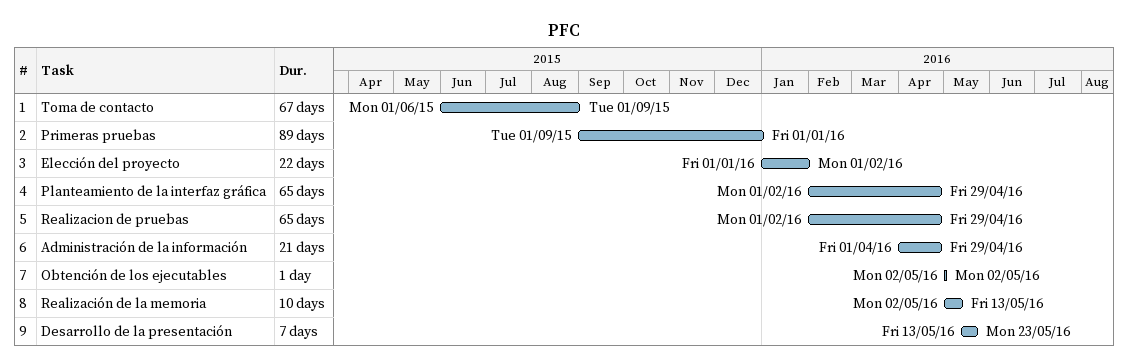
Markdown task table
PFC

| ID | Task | Duration | Start | Finish |
|---|---|---|---|---|
| 1 | Toma de contacto | 67d | 2015-06-01 | 2015-09-01 |
| 2 | Primeras pruebas | 89d | 2015-09-01 | 2016-01-01 |
| 3 | Elección del proyecto | 22d | 2016-01-01 | 2016-02-01 |
| 4 | Planteamiento de la interfaz gráfica | 65d | 2016-02-01 | 2016-04-29 |
| 5 | Realizacion de pruebas | 65d | 2016-02-01 | 2016-04-29 |
| 6 | Administración de la información | 21d | 2016-04-01 | 2016-04-29 |
| 7 | Obtención de los ejecutables | 1d | 2016-05-02 | 2016-05-02 |
| 8 | Realización de la memoria | 10d | 2016-05-02 | 2016-05-13 |
| 9 | Desarrollo de la presentación | 7d | 2016-05-13 | 2016-05-23 |
